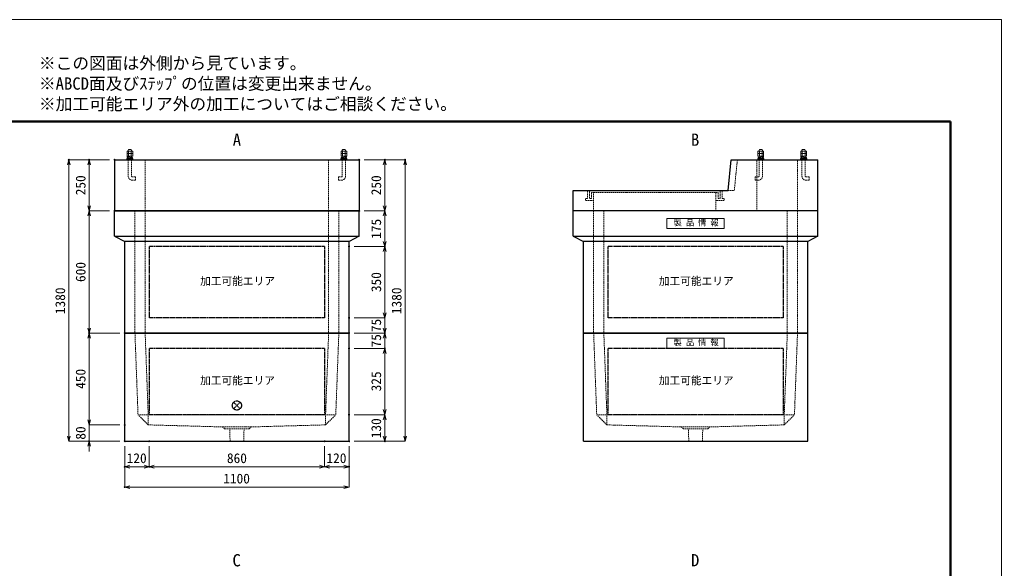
# Model space of a CAD drawing. Units: millimetres, scale not verified. Extents: x -3712 to 3712, y -2625 to 2625.
# Drawn here: x -1103 to 3712, y -66 to 2625 of the extents above; entities that cross this region are included whole.
import ezdxf
from ezdxf.enums import TextEntityAlignment as Align

# ---------------------------------------------------------------- set-up
doc = ezdxf.new("R2010")
doc.units = ezdxf.units.MM
doc.header["$LTSCALE"] = 10
doc.header["$PDMODE"] = 32
doc.header["$PDSIZE"] = 5
doc.linetypes.add('USER1', pattern=[9.525, 6.35, -3.175])
doc.linetypes.add('USER2', pattern=[20, 10, -2, 2, -2, 2, -2])
for name, color, linetype, lineweight in [('0-0_D-TTL', 158, 'Continuous', 20), ('0-1_Defpoints', 7, 'Continuous', 18), ('0-3_D-TTL-TXT', 7, 'Continuous', 13), ('0-5_D-STR-DIM', 3, 'Continuous', 18), ('0-6_0', 7, 'Continuous', 18), ('0-7_D-STR', 7, 'Continuous', 25), ('0-8_D-STR-STR2', 1, 'Continuous', 13), ('0-9_D-STR-STR4', 143, 'USER1', 13), ('0-A_D-STR-STR1', 7, 'USER1', 13), ('0-B_D-STR-STR5', 230, 'USER2', 25)]:
    doc.layers.add(name, color=color, linetype=linetype, lineweight=lineweight)
doc.layers.add('0-4_D-STR-TXT', color=7, linetype='Continuous')
doc.styles.add('ＭＳ ゴシック', font='')
doc.styles.get('ＭＳ ゴシック').set_extended_font_data('MS Gothic')

# ---------------------------------------------------------------- blocks, each defined once
blk = doc.blocks.new('A$C4DE05FD1')
at = {"layer": '0-0_D-TTL', "color": 143, "lineweight": 50}
for p, q in [((2000, 38000), (57400, 38000)), ((57400, 38000), (57400, 2000))]:
    blk.add_line(p, q, dxfattribs=at)
at = {"layer": '0-1_Defpoints', "color": 143}
for p, q in [((0, 42000), (59400, 42000)), ((59400, 42000), (59400, 0))]:
    blk.add_line(p, q, dxfattribs=at)
at = {"layer": '0-3_D-TTL-TXT', "style": 'ＭＳ ゴシック'}
for s, p in [('※この図面は外側から見ています。', (21630.46, 39907.83)), ('※ABCD面及びｽﾃｯﾌﾟの位置は変更出来ません。', (21630.46, 39107.83)), ('※加工可能エリア外の加工についてはご相談ください。', (21630.46, 38307.83))]:
    blk.add_text(s, height=481.1, dxfattribs=at).set_placement(p, align=Align.BOTTOM_LEFT)
blk = doc.blocks.new('_Open30')
at = {"layer": '0-6_0'}
blk.add_line((0, 0), (-10, 0), dxfattribs=at)
blk.add_lwpolyline([(-10, 2.679), (0, 0), (-10, -2.679)], dxfattribs=at)
blk = doc.blocks.new('A$C31CA379A')
at = {"layer": '0-4_D-STR-TXT', "style": 'ＭＳ ゴシック'}
for s, p in [('A', (-163.09, -1095.26)), ('B', (17819.36, -1095.26)), ('C', (-175.7, -17595.46)), ('D', (17819.36, -17595.27))]:
    blk.add_text(s, height=481.1, dxfattribs=at).set_placement(p, align=Align.BOTTOM_LEFT)
blk = doc.blocks.new('A$C6F5C57E3')
at = {"layer": '0-7_D-STR', "linetype": 'USER1', "lineweight": 13}
for p, q in [((-5000, 0), (-4850, -4000)), ((-4500, 0), (-4350, -4000)), ((4500, 0), (4350, -4000)), ((5000, 0), (4850, -4000)), ((-4350, -4500), (-4850, -4000)), ((4850, -4000), (-4850, -4000)), ((-4350, -4500), (-4350, -4000)), ((4350, -4500), (4850, -4000)), ((4350, -4500), (4350, -4000)), ((-4350, -4500), (-700, -4600)), ((700, -4600), (-700, -4600)), ((-600, -4690), (-700, -4600)), ((600, -4690), (-600, -4690)), ((-333, -5300), (-352.5, -4690)), ((333, -5300), (352.5, -4690)), ((600, -4690), (700, -4600)), ((4350, -4500), (700, -4600))]:
    blk.add_line(p, q, dxfattribs=at)
at = {"layer": '0-7_D-STR'}
for p, q in [((5500, -5300), (5500, 0)), ((-5500, -5300), (5500, -5300))]:
    blk.add_line(p, q, dxfattribs=at)
blk.add_lwpolyline([(-5500, -5300), (-5500, 0), (5500, 0)], dxfattribs=at)
at = {"layer": '0-B_D-STR-STR5'}
for p, q in [((-4300, -750), (-4300, -4000)), ((4300, -750), (-4300, -750)), ((4300, -750), (4300, -4000)), ((4300, -4000), (-4300, -4000))]:
    blk.add_line(p, q, dxfattribs=at)
blk = doc.blocks.new('A$C737D46CD')
at = {"layer": '0-A_D-STR-STR1', "linetype": 'Continuous'}
blk.add_lwpolyline([(-1410, 0), (1410, 0), (1410, -500), (-1410, -500)], close=True, dxfattribs=at)
at = {"layer": '0-A_D-STR-STR1', "style": 'ＭＳ ゴシック'}
blk.add_text('製 品 情 報', height=288.6, dxfattribs=at).set_placement((-1074.8, -441.2), align=Align.BOTTOM_LEFT)
blk = doc.blocks.new('A$C19F174D8')
at = {"layer": '0-7_D-STR', "linetype": 'USER1', "lineweight": 13}
for p, q in [((-5000, 0), (-4850, -4000)), ((-4500, 0), (-4350, -4000)), ((4500, 0), (4350, -4000)), ((5000, 0), (4850, -4000)), ((-4350, -4500), (-4850, -4000)), ((4850, -4000), (-4850, -4000)), ((-4350, -4500), (-4350, -4000)), ((4350, -4500), (4850, -4000)), ((4350, -4500), (4350, -4000)), ((-4350, -4500), (-700, -4600)), ((700, -4600), (-700, -4600)), ((-600, -4690), (-700, -4600)), ((600, -4690), (-600, -4690)), ((-333, -5300), (-352.5, -4690)), ((333, -5300), (352.5, -4690)), ((600, -4690), (700, -4600)), ((4350, -4500), (700, -4600))]:
    blk.add_line(p, q, dxfattribs=at)
at = {"layer": '0-7_D-STR'}
for p, q in [((5500, -5300), (5500, 0)), ((-5500, -5300), (5500, -5300))]:
    blk.add_line(p, q, dxfattribs=at)
blk.add_lwpolyline([(-5500, -5300), (-5500, 0), (5500, 0)], dxfattribs=at)
at = {"layer": '0-B_D-STR-STR5'}
for p, q in [((4300, -750), (4300, -4000)), ((4300, -4000), (-4300, -4000))]:
    blk.add_line(p, q, dxfattribs=at)
blk.add_lwpolyline([(4300, -750), (-4300, -750), (-4300, -4000)], dxfattribs=at)
at = {"layer": '0-A_D-STR-STR1'}
blk.add_blockref('A$C737D46CD', (0, -250), dxfattribs=at)
blk = doc.blocks.new('A$C451E53F1')
at = {"layer": '0-7_D-STR'}
for p, q in [((6000, 6000), (-6000, 6000)), ((-6000, 4750), (-6000, 6000)), ((6000, 4750), (6000, 6000)), ((-6000, 4750), (-5500, 4500)), ((-6000, 4750), (6000, 4750)), ((-5500, 0), (-5500, 4500)), ((5500, 4500), (-5500, 4500)), ((6000, 4750), (5500, 4500)), ((5500, 0), (5500, 4500)), ((5500, 0), (-5500, 0))]:
    blk.add_line(p, q, dxfattribs=at)
at = {"layer": '0-7_D-STR', "linetype": 'USER1', "lineweight": 13}
for p, q in [((-5000, 6000), (-5000, 0)), ((-4500, 6000), (-4500, 0)), ((4500, 6000), (4500, 0)), ((5000, 6000), (5000, 0))]:
    blk.add_line(p, q, dxfattribs=at)
at = {"layer": '0-B_D-STR-STR5'}
for p, q in [((4300, 4250), (4300, 750)), ((4300, 750), (-4300, 750))]:
    blk.add_line(p, q, dxfattribs=at)
blk.add_lwpolyline([(4300, 4250), (-4300, 4250), (-4300, 750)], dxfattribs=at)
blk = doc.blocks.new('A$C11D6768D')
at = {"layer": '0-7_D-STR'}
for p, q in [((6000, 6000), (-6000, 6000)), ((-6000, 4750), (-6000, 6000)), ((6000, 4750), (6000, 6000)), ((-6000, 4750), (-5500, 4500)), ((-6000, 4750), (6000, 4750)), ((-5500, 0), (-5500, 4500)), ((5500, 4500), (-5500, 4500)), ((6000, 4750), (5500, 4500)), ((5500, 0), (5500, 4500)), ((5500, 0), (-5500, 0))]:
    blk.add_line(p, q, dxfattribs=at)
at = {"layer": '0-7_D-STR', "linetype": 'USER1', "lineweight": 13}
for p, q in [((-5000, 6000), (-5000, 0)), ((-4500, 6000), (-4500, 0)), ((4500, 6000), (4500, 0)), ((5000, 6000), (5000, 0))]:
    blk.add_line(p, q, dxfattribs=at)
at = {"layer": '0-B_D-STR-STR5'}
for p, q in [((4300, 4250), (4300, 750)), ((4300, 750), (-4300, 750))]:
    blk.add_line(p, q, dxfattribs=at)
blk.add_lwpolyline([(4300, 4250), (-4300, 4250), (-4300, 750)], dxfattribs=at)
at = {"layer": '0-A_D-STR-STR1'}
blk.add_blockref('A$C737D46CD', (0, 5625), dxfattribs=at)
blk = doc.blocks.new('A$C44C4220A')
at = {"layer": '0-8_D-STR-STR2'}
for p, q in [((-80, -20), (-60, 0)), ((-60, 0), (60, 0)), ((80, -20), (60, 0)), ((-138.6, -83.6), (-115, -70)), ((-138.6, -195), (-138.6, -83.6)), ((-138.6, -208.6), (-115, -195)), ((-138.6, -195), (138.6, -195)), ((-138.6, -320), (-138.6, -208.6)), ((-138.6, -320), (138.6, -320)), ((-135, -388.6), (-135, -408.6)), ((-126.3, -378.6), (-80, -372.4)), ((-125, -378.6), (-10, -372.2)), ((-125, -418.6), (-10, -412.2)), ((-80, -70), (-80, -20)), ((-80, -376.1), (-80, -320)), ((-80, -440.3), (-80, -416.1)), ((-80, -500), (-80, -465.3)), ((-69.3, -320), (-69.3, -70)), ((-10, -372.2), (-10, -412.2)), ((10, -337.2), (124.4, -343.6)), ((10, -337.2), (10, -377.2)), ((10, -377.2), (124.4, -383.6)), ((69.3, -320), (69.3, -70)), ((80, -70), (80, -20)), ((80, -341.1), (80, -320)), ((80, -440.3), (80, -381.1)), ((80, -390), (124.4, -383.6)), ((80, -500), (80, -465.3)), ((134.4, -353.4), (134.4, -373.6)), ((138.6, -195), (138.6, -83.6)), ((138.6, -320), (138.6, -208.6))]:
    blk.add_line(p, q, dxfattribs=at)
at = {"layer": '0-8_D-STR-STR2', "linetype": 'USER1'}
for p, q in [((-80, -500), (-80, -1300)), ((80, -500), (80, -1300)), ((-270, -1340), (-120, -1340))]:
    blk.add_line(p, q, dxfattribs=at)
at = {"layer": '0-8_D-STR-STR2'}
blk.add_lwpolyline([(-150, -440.3), (150, -440.3), (150, -465.3), (-150, -465.3)], close=True, dxfattribs=at)
for points in [[(138.6, -83.6), (115, -70), (-115, -70)], [(138.6, -208.6), (115, -195), (-115, -195)]]:
    blk.add_lwpolyline(points, dxfattribs=at)
at = {"layer": '0-8_D-STR-STR2', "linetype": 'USER1'}
blk.add_lwpolyline([(-270, -1340), (-270, -1500), (-120, -1500)], dxfattribs=at)
at = {"layer": '0-8_D-STR-STR2'}
for centre, start, end in [((-125, -388.6), 90, 180), ((-125, -408.6), 180, 270), ((124.4, -353.6), 0, 90), ((124.4, -373.6), 270, 0)]:
    blk.add_arc(centre, 10, start, end, dxfattribs=at)
at = {"layer": '0-8_D-STR-STR2', "linetype": 'USER1'}
for radius in [200, 40]:
    blk.add_arc((-120, -1300), radius, 270, 0, dxfattribs=at)
blk = doc.blocks.new('A$C45EB1FDC')
at = {"layer": '0-7_D-STR'}
for p, q in [((1600, 1000), (1741, 2500)), ((1741, 2500), (6000, 2500)), ((6000, 0), (6000, 2500)), ((-6000, 1000), (1600, 1000)), ((-6000, 0), (-6000, 1000)), ((6000, 0), (-6000, 0))]:
    blk.add_line(p, q, dxfattribs=at)
at = {"layer": '0-7_D-STR', "linetype": 'USER1', "lineweight": 13}
for p, q in [((1900, 1000), (2050, 2500)), ((3000, 0), (3000, 2500)), ((5000, 0), (5000, 2500)), ((1600, 1000), (1900, 1000)), ((-5000, 0), (-5000, 900)), ((1000, 900), (1000, 0))]:
    blk.add_line(p, q, dxfattribs=at)
at = {"layer": '0-9_D-STR-STR4'}
for points in [[(-5300, 1000), (-5300, 600), (-5400, 600), (-5400, 500), (-5000, 500)], [(-5000, 900), (-5100, 900), (-5100, 600), (-5200, 600), (-5200, 1000)], [(1300, 1000), (1300, 600), (1400, 600), (1400, 500), (1000, 500)], [(1100, 900), (1100, 600), (1200, 600), (1200, 1000)], [(-5000, 900), (1000, 900), (1100, 900)]]:
    blk.add_lwpolyline(points, dxfattribs=at)
at = {"layer": '0-7_D-STR'}
blk.add_blockref('A$C44C4220A', (3200, 3000), dxfattribs=at)
at = {"layer": '0-7_D-STR', "xscale": -1}
blk.add_blockref('A$C44C4220A', (5300, 3000), dxfattribs=at)
blk = doc.blocks.new('A$C0E896837')
at = {"layer": '0-7_D-STR'}
for p, q in [((-6000, 2500), (6000, 2500)), ((-6000, 2500), (-6000, 0)), ((6000, 2500), (6000, 0)), ((-6000, 0), (6000, 0))]:
    blk.add_line(p, q, dxfattribs=at)
at = {"layer": '0-7_D-STR', "linetype": 'USER1', "lineweight": 13}
for p, q in [((-4500, 2500), (-4500, 0)), ((4500, 2500), (4500, 0))]:
    blk.add_line(p, q, dxfattribs=at)
at = {"layer": '0-7_D-STR', "xscale": -1}
blk.add_blockref('A$C44C4220A', (-5250, 3000), dxfattribs=at)
at = {"layer": '0-7_D-STR'}
blk.add_blockref('A$C44C4220A', (5250, 3000), dxfattribs=at)
blk = doc.blocks.new('A$C1C640AAB')
at = {"layer": '0-B_D-STR-STR5'}
for p, q in [((-159.1, -159.1), (159.1, 159.1)), ((-159.1, 159.1), (159.1, -159.1))]:
    blk.add_line(p, q, dxfattribs=at)
blk.add_circle((0, 0), 225, dxfattribs=at)

msp = doc.modelspace()

# ---------------------------------------------------------------- linework, layer by layer
at = {"layer": '0-1_Defpoints'}
for p in [(-862.5, 1937.5), (-762.5, 1937.5), (-637.5, 1937.5), (562.5, 1937.5), (687.5, 1937.5), (787.5, 1937.5), (-637.5, 1687.5), (562.5, 1687.5), (512.5, 1512.5), (512.5, 1512.5), (687.5, 1512.5), (687.5, 1512.5), (512.5, 1162.5), (512.5, 1162.5), (-762.5, 1087.5), (-762.5, 1087.5), (-587.5, 1087.5), (-587.5, 1087.5), (512.5, 1087.5), (512.5, 1087.5), (687.5, 1087.5), (687.5, 1087.5), (512.5, 1012.5), (687.5, 1012.5), (512.5, 687.5), (-587.5, 637.5), (-762.5, 557.5), (-587.5, 557.5), (-467.5, 557.5), (392.5, 557.5), (512.5, 557.5), (512.5, 557.5), (687.5, 557.5), (-587.5, 432.5), (-467.5, 432.5), (512.5, 432.5), (-587.5, 332.5)]:
    msp.add_point(p, dxfattribs=at)
at = {"layer": '0-5_D-STR-DIM'}
for p, q in [((-662.5, 1937.5), (-862.5, 1937.5)), ((-662.5, 1937.5), (-762.5, 1937.5)), ((587.5, 1937.5), (687.5, 1937.5)), ((587.5, 1937.5), (787.5, 1937.5)), ((-862.5, 582.5), (-862.5, 1912.5)), ((-762.5, 1712.5), (-762.5, 1912.5)), ((687.5, 1712.5), (687.5, 1912.5)), ((787.5, 582.5), (787.5, 1912.5)), ((-662.5, 1687.5), (-762.5, 1687.5)), ((-662.5, 1687.5), (-762.5, 1687.5)), ((587.5, 1687.5), (687.5, 1687.5)), ((587.5, 1687.5), (687.5, 1687.5)), ((-762.5, 1662.5), (-762.5, 1112.5)), ((687.5, 1662.5), (687.5, 1537.5)), ((537.5, 1512.5), (687.5, 1512.5)), ((537.5, 1512.5), (687.5, 1512.5)), ((687.5, 1187.5), (687.5, 1487.5)), ((687.5, 1187.5), (687.5, 1212.5)), ((537.5, 1162.5), (687.5, 1162.5)), ((537.5, 1162.5), (687.5, 1162.5)), ((687.5, 1162.5), (687.5, 1087.5)), ((687.5, 1112.5), (687.5, 1137.5)), ((-612.5, 1087.5), (-762.5, 1087.5)), ((-612.5, 1087.5), (-762.5, 1087.5)), ((-762.5, 662.5), (-762.5, 1062.5)), ((537.5, 1087.5), (687.5, 1087.5)), ((537.5, 1087.5), (687.5, 1087.5)), ((687.5, 1012.5), (687.5, 1087.5)), ((687.5, 1062.5), (687.5, 1037.5)), ((537.5, 1012.5), (687.5, 1012.5)), ((537.5, 1012.5), (687.5, 1012.5)), ((687.5, 987.5), (687.5, 962.5)), ((687.5, 712.5), (687.5, 987.5)), ((-762.5, 662.5), (-762.5, 687.5)), ((537.5, 687.5), (687.5, 687.5)), ((537.5, 687.5), (687.5, 687.5)), ((-612.5, 637.5), (-762.5, 637.5)), ((-612.5, 637.5), (-762.5, 637.5)), ((-762.5, 637.5), (-762.5, 557.5)), ((687.5, 662.5), (687.5, 582.5)), ((-612.5, 557.5), (-862.5, 557.5)), ((-612.5, 557.5), (-762.5, 557.5)), ((-762.5, 532.5), (-762.5, 507.5)), ((-587.5, 532.5), (-587.5, 332.5)), ((-587.5, 532.5), (-587.5, 432.5)), ((-467.5, 532.5), (-467.5, 432.5)), ((-467.5, 532.5), (-467.5, 432.5)), ((392.5, 532.5), (392.5, 432.5)), ((392.5, 532.5), (392.5, 432.5)), ((512.5, 532.5), (512.5, 432.5)), ((512.5, 532.5), (512.5, 332.5)), ((537.5, 557.5), (687.5, 557.5)), ((537.5, 557.5), (787.5, 557.5)), ((-492.5, 432.5), (-562.5, 432.5)), ((367.5, 432.5), (-442.5, 432.5)), ((417.5, 432.5), (487.5, 432.5)), ((487.5, 332.5), (-562.5, 332.5))]:
    msp.add_line(p, q, dxfattribs=at)

# ---------------------------------------------------------------- block references
at = {"layer": '0-0_D-TTL', "xscale": 0.125, "yscale": 0.125}
msp.add_blockref('A$C4DE05FD1', (-3712.5, -2625), dxfattribs=at)
at = {"layer": '0-4_D-STR-TXT', "xscale": 0.125, "yscale": 0.125}
msp.add_blockref('A$C31CA379A', (-37.5, 2125), dxfattribs=at)
at = {"layer": '0-5_D-STR-DIM', "xscale": 2.5, "yscale": 2.5}
for p, rotation in [((-862.5, 1937.5), 90), ((-762.5, 1937.5), 90), ((687.5, 1937.5), 90), ((787.5, 1937.5), 90), ((-762.5, 1687.5), 270), ((-762.5, 1687.5), 90), ((687.5, 1687.5), 270), ((687.5, 1687.5), 90), ((687.5, 1512.5), 270), ((687.5, 1512.5), 90), ((687.5, 1162.5), 270), ((687.5, 1162.5), 270), ((-762.5, 1087.5), 270), ((687.5, 1087.5), 270), ((-762.5, 1087.5), 90), ((687.5, 1087.5), 90), ((687.5, 1012.5), 90), ((687.5, 1012.5), 90), ((687.5, 687.5), 270), ((687.5, 687.5), 90), ((-762.5, 637.5), 270), ((-762.5, 637.5), 270), ((-862.5, 557.5), 270), ((687.5, 557.5), 270), ((787.5, 557.5), 270), ((-762.5, 557.5), 90), ((-587.5, 432.5), 180), ((-467.5, 432.5), 180), ((392.5, 432.5), 180), ((-587.5, 332.5), 180)]:
    msp.add_blockref('_Open30', p, dxfattribs=dict(at, rotation=rotation))
for p in [(-467.5, 432.5), (392.5, 432.5), (512.5, 432.5), (512.5, 332.5)]:
    msp.add_blockref('_Open30', p, dxfattribs=at)
at = {"layer": '0-7_D-STR', "xscale": 0.1, "yscale": 0.1}
for name, p in [('A$C0E896837', (-37.5, 1687.5)), ('A$C45EB1FDC', (2212.5, 1687.5)), ('A$C451E53F1', (-37.5, 1087.5)), ('A$C11D6768D', (2212.5, 1087.5)), ('A$C6F5C57E3', (-37.5, 1087.5)), ('A$C19F174D8', (2212.5, 1087.5))]:
    msp.add_blockref(name, p, dxfattribs=at)
at = {"layer": '0-B_D-STR-STR5', "xscale": 0.1, "yscale": 0.1}
msp.add_blockref('A$C1C640AAB', (-37.5, 732.5), dxfattribs=at)

# ---------------------------------------------------------------- texts
at = {"layer": '0-5_D-STR-DIM', "style": 'ＭＳ ゴシック'}
for s, p in [('250', (-765.74, 1763.49)), ('250', (684.26, 1763.49)), ('175', (684.26, 1549.98)), ('600', (-765.75, 1338.24)), ('350', (684.26, 1288.61)), ('1380', (-865.74, 1180.58)), ('1380', (784.26, 1180.58)), ('75', (684.26, 1092.39)), ('75', (684.26, 1017.39)), ('450', (-765.74, 814)), ('325', (684.26, 801.76)), ('80', (-765.75, 564.87)), ('130', (684.26, 571.84))]:
    msp.add_text(s, height=48.09, rotation=90, dxfattribs=at).set_placement(p, align=Align.BOTTOM_LEFT)
for s, p in [('120', (-578.16, 435.74)), ('860', (-86.38, 435.75)), ('120', (401.84, 435.74)), ('1100', (-104.42, 335.74))]:
    msp.add_text(s, height=48.09, dxfattribs=at).set_placement(p, align=Align.BOTTOM_LEFT)
at = {"layer": '0-B_D-STR-STR5', "style": 'ＭＳ ゴシック'}
for p in [(-217.97, 1311.92), (2032.03, 1311.92), (-217.97, 824.42), (2032.03, 824.42)]:
    msp.add_text('加工可能エリア', height=38.49, dxfattribs=at).set_placement(p, align=Align.BOTTOM_LEFT)

doc.saveas('drawing.dxf')
